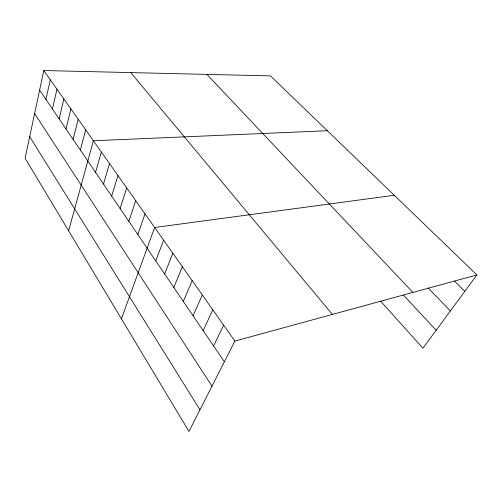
<?xml version="1.0" encoding="UTF-8"?>
<svg xmlns="http://www.w3.org/2000/svg" width="502" height="502" viewBox="0 0 502 502"><rect width="100%" height="100%" fill="white"/><g stroke="black" fill="none" stroke-linecap="round" stroke-linejoin="round"><path stroke-width="0.75" d="M43.787 70.531L25.1 158.193L188.972 431.469L234.867 341.078L476.9 274.939L270.471 75.896L43.787 70.531L234.867 341.078M45.939 99.434L50.288 79.736M52.44 108.997L56.971 89.193M59.123 118.823L63.842 98.925M65.994 128.926L70.907 108.934M73.06 139.318L78.186 119.231M80.333 150.01L85.673 129.836M68.636 230.794L93.391 140.761L327.342 130.727M95.531 172.355L101.341 152.018M103.475 184.039L109.536 163.627M111.664 196.081L117.989 175.593M120.11 208.499L126.711 187.949M128.826 221.313L135.722 200.7M137.818 234.541L145.028 213.871M121.421 318.814L154.641 227.488L394.277 195.278M155.745 260.902L163.589 240.163M164.65 273.998L172.82 253.228M173.83 287.495L182.345 266.713M183.299 301.42L192.172 280.624M193.069 315.783L202.319 295M203.159 330.617L212.804 309.847M213.582 345.941L223.647 325.196M476.9 274.939L422.941 348.2L380.667 301.213M454.486 281.057L464.821 291.342M428.112 287.91L450.382 310.939M206.893 74.39L412.901 292.428M403.489 295.176L436.163 330.253M130.746 72.589L332.387 314.428M39.608 90.128L224.35 361.779M34.613 113.565L211.976 386.163M29.687 136.682L199.965 409.814"/></g></svg>
